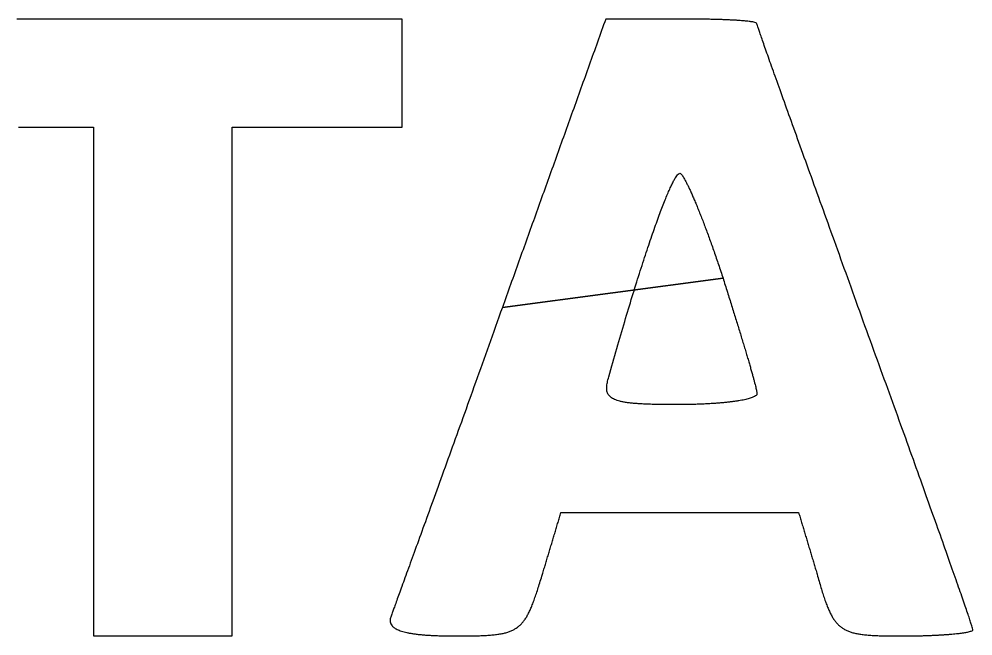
# Model space of a CAD drawing. Header units: metres. Extents: x 1755 to 5239, y 1150 to 5829.
# Drawn here: x 3352 to 3970, y 1510 to 1910 of the extents above; entities that cross this region are included whole.
import ezdxf

# ---------------------------------------------------------------- set-up
doc = ezdxf.new("R2010")
doc.units = ezdxf.units.M

msp = doc.modelspace()

# ---------------------------------------------------------------- linework, layer by layer
msp.add_lwpolyline([(3351.4, 1840), (3352, 1840), (3352.6, 1840), (3353.2, 1840), (3353.8, 1840), (3354.4, 1840), (3355, 1840), (3355.6, 1840), (3356.2, 1840), (3356.8, 1840), (3357.4, 1840), (3358, 1840), (3358.6, 1840), (3359.2, 1840), (3359.8, 1840), (3360.4, 1840), (3361, 1840), (3361.6, 1840), (3362.2, 1840), (3362.8, 1840), (3363.4, 1840), (3364, 1840), (3364.6, 1840), (3365.2, 1840), (3365.8, 1840), (3366.4, 1840), (3367, 1840), (3367.6, 1840), (3368.2, 1840), (3368.8, 1840), (3369.4, 1840), (3370, 1840), (3370.6, 1840), (3371.2, 1840), (3371.8, 1840), (3372.4, 1840), (3373, 1840), (3373.6, 1840), (3374.2, 1840), (3374.8, 1840), (3375.4, 1840), (3376, 1840), (3376.6, 1840), (3377.2, 1840), (3377.8, 1840), (3378.4, 1840), (3379, 1840), (3379.6, 1840), (3380.2, 1840), (3380.8, 1840), (3381.4, 1840), (3382, 1840), (3382.6, 1840), (3383.2, 1840), (3383.8, 1840), (3384.4, 1840), (3385, 1840), (3385.6, 1840), (3386.2, 1840), (3386.8, 1840), (3387.4, 1840), (3388, 1840), (3388.6, 1840), (3389.2, 1840), (3389.8, 1840), (3390.4, 1840), (3391, 1840), (3391.6, 1840), (3392.2, 1840), (3392.8, 1840), (3393.4, 1840), (3394, 1840), (3394.6, 1840), (3395.2, 1840), (3395.8, 1840), (3396.4, 1840), (3397, 1840), (3397.6, 1840), (3398.2, 1840), (3398.8, 1840), (3399.4, 1840), (3400, 1840), (3400, 1838.35), (3400, 1836.7), (3400, 1835.05), (3400, 1833.4), (3400, 1831.75), (3400, 1830.1), (3400, 1828.45), (3400, 1826.8), (3400, 1825.15), (3400, 1823.5), (3400, 1821.85), (3400, 1820.2), (3400, 1818.55), (3400, 1816.9), (3400, 1815.25), (3400, 1813.6), (3400, 1811.95), (3400, 1810.3), (3400, 1808.65), (3400, 1807), (3400, 1805.35), (3400, 1803.7), (3400, 1802.05), (3400, 1800.4), (3400, 1798.75), (3400, 1797.1), (3400, 1795.45), (3400, 1793.8), (3400, 1792.15), (3400, 1790.5), (3400, 1788.85), (3400, 1787.2), (3400, 1785.55), (3400, 1783.9), (3400, 1782.25), (3400, 1780.6), (3400, 1778.95), (3400, 1777.3), (3400, 1775.65), (3400, 1774), (3400, 1772.35), (3400, 1770.7), (3400, 1769.05), (3400, 1767.4), (3400, 1765.75), (3400, 1764.1), (3400, 1762.45), (3400, 1760.8), (3400, 1759.15), (3400, 1757.5), (3400, 1755.85), (3400, 1754.2), (3400, 1752.55), (3400, 1750.9), (3400, 1749.25), (3400, 1747.6), (3400, 1745.95), (3400, 1744.3), (3400, 1742.65), (3400, 1741), (3400, 1739.35), (3400, 1737.7), (3400, 1736.05), (3400, 1734.4), (3400, 1732.75), (3400, 1731.1), (3400, 1729.45), (3400, 1727.8), (3400, 1726.15), (3400, 1724.5), (3400, 1722.85), (3400, 1721.2), (3400, 1719.55), (3400, 1717.9), (3400, 1716.25), (3400, 1714.6), (3400, 1712.95), (3400, 1711.3), (3400, 1709.65), (3400, 1708), (3400, 1706.35), (3400, 1704.7), (3400, 1703.05), (3400, 1701.4), (3400, 1699.75), (3400, 1698.1), (3400, 1696.45), (3400, 1694.8), (3400, 1693.15), (3400, 1691.5), (3400, 1689.85), (3400, 1688.2), (3400, 1686.55), (3400, 1684.9), (3400, 1683.25), (3400, 1681.6), (3400, 1679.95), (3400, 1678.3), (3400, 1676.65), (3400, 1675), (3400, 1673.35), (3400, 1671.7), (3400, 1670.05), (3400, 1668.4), (3400, 1666.75), (3400, 1665.1), (3400, 1663.45), (3400, 1661.8), (3400, 1660.15), (3400, 1658.5), (3400, 1656.85), (3400, 1655.2), (3400, 1653.55), (3400, 1651.9), (3400, 1650.25), (3400, 1648.6), (3400, 1646.95), (3400, 1645.3), (3400, 1643.65), (3400, 1642), (3400, 1640.35), (3400, 1638.7), (3400, 1637.05), (3400, 1635.4), (3400, 1633.75), (3400, 1632.1), (3400, 1630.45), (3400, 1628.8), (3400, 1627.15), (3400, 1625.5), (3400, 1623.85), (3400, 1622.2), (3400, 1620.55), (3400, 1618.9), (3400, 1617.25), (3400, 1615.6), (3400, 1613.95), (3400, 1612.3), (3400, 1610.65), (3400, 1609), (3400, 1607.35), (3400, 1605.7), (3400, 1604.05), (3400, 1602.4), (3400, 1600.75), (3400, 1599.1), (3400, 1597.45), (3400, 1595.8), (3400, 1594.15), (3400, 1592.5), (3400, 1590.85), (3400, 1589.2), (3400, 1587.55), (3400, 1585.9), (3400, 1584.25), (3400, 1582.6), (3400, 1580.95), (3400, 1579.3), (3400, 1577.65), (3400, 1576), (3400, 1574.35), (3400, 1572.7), (3400, 1571.05), (3400, 1569.4), (3400, 1567.75), (3400, 1566.1), (3400, 1564.45), (3400, 1562.8), (3400, 1561.15), (3400, 1559.5), (3400, 1557.85), (3400, 1556.2), (3400, 1554.55), (3400, 1552.9), (3400, 1551.25), (3400, 1549.6), (3400, 1547.95), (3400, 1546.3), (3400, 1544.65), (3400, 1543), (3400, 1541.35), (3400, 1539.7), (3400, 1538.05), (3400, 1536.4), (3400, 1534.75), (3400, 1533.1), (3400, 1531.45), (3400, 1529.8), (3400, 1528.15), (3400, 1526.5), (3400, 1524.85), (3400, 1523.2), (3400, 1521.55), (3400, 1519.9), (3400, 1518.25), (3400, 1516.6), (3400, 1514.95), (3400, 1513.3), (3400, 1511.65), (3400, 1510), (3400.9, 1510), (3401.8, 1510), (3402.7, 1510), (3403.6, 1510), (3404.5, 1510), (3405.4, 1510), (3406.3, 1510), (3407.2, 1510), (3408.1, 1510), (3409, 1510), (3409.9, 1510), (3410.8, 1510), (3411.7, 1510), (3412.6, 1510), (3413.5, 1510), (3414.4, 1510), (3415.3, 1510), (3416.2, 1510), (3417.1, 1510), (3418, 1510), (3418.9, 1510), (3419.8, 1510), (3420.7, 1510), (3421.6, 1510), (3422.5, 1510), (3423.4, 1510), (3424.3, 1510), (3425.2, 1510), (3426.1, 1510), (3427, 1510), (3427.9, 1510), (3428.8, 1510), (3429.7, 1510), (3430.6, 1510), (3431.5, 1510), (3432.4, 1510), (3433.3, 1510), (3434.2, 1510), (3435.1, 1510), (3436, 1510), (3436.9, 1510), (3437.8, 1510), (3438.7, 1510), (3439.6, 1510), (3440.5, 1510), (3441.4, 1510), (3442.3, 1510), (3443.2, 1510), (3444.1, 1510), (3445, 1510), (3445.9, 1510), (3446.8, 1510), (3447.7, 1510), (3448.6, 1510), (3449.5, 1510), (3450.4, 1510), (3451.3, 1510), (3452.2, 1510), (3453.1, 1510), (3454, 1510), (3454.9, 1510), (3455.8, 1510), (3456.7, 1510), (3457.6, 1510), (3458.5, 1510), (3459.4, 1510), (3460.3, 1510), (3461.2, 1510), (3462.1, 1510), (3463, 1510), (3463.9, 1510), (3464.8, 1510), (3465.7, 1510), (3466.6, 1510), (3467.5, 1510), (3468.4, 1510), (3469.3, 1510), (3470.2, 1510), (3471.1, 1510), (3472, 1510), (3472.9, 1510), (3473.8, 1510), (3474.7, 1510), (3475.6, 1510), (3476.5, 1510), (3477.4, 1510), (3478.3, 1510), (3479.2, 1510), (3480.1, 1510), (3481, 1510), (3481.9, 1510), (3482.8, 1510), (3483.7, 1510), (3484.6, 1510), (3485.5, 1510), (3486.4, 1510), (3487.3, 1510), (3488.2, 1510), (3489.1, 1510), (3490, 1510), (3490, 1511.65), (3490, 1513.3), (3490, 1514.95), (3490, 1516.6), (3490, 1518.25), (3490, 1519.9), (3490, 1521.55), (3490, 1523.2), (3490, 1524.85), (3490, 1526.5), (3490, 1528.15), (3490, 1529.8), (3490, 1531.45), (3490, 1533.1), (3490, 1534.75), (3490, 1536.4), (3490, 1538.05), (3490, 1539.7), (3490, 1541.35), (3490, 1543), (3490, 1544.65), (3490, 1546.3), (3490, 1547.95), (3490, 1549.6), (3490, 1551.25), (3490, 1552.9), (3490, 1554.55), (3490, 1556.2), (3490, 1557.85), (3490, 1559.5), (3490, 1561.15), (3490, 1562.8), (3490, 1564.45), (3490, 1566.1), (3490, 1567.75), (3490, 1569.4), (3490, 1571.05), (3490, 1572.7), (3490, 1574.35), (3490, 1576), (3490, 1577.65), (3490, 1579.3), (3490, 1580.95), (3490, 1582.6), (3490, 1584.25), (3490, 1585.9), (3490, 1587.55), (3490, 1589.2), (3490, 1590.85), (3490, 1592.5), (3490, 1594.15), (3490, 1595.8), (3490, 1597.45), (3490, 1599.1), (3490, 1600.75), (3490, 1602.4), (3490, 1604.05), (3490, 1605.7), (3490, 1607.35), (3490, 1609), (3490, 1610.65), (3490, 1612.3), (3490, 1613.95), (3490, 1615.6), (3490, 1617.25), (3490, 1618.9), (3490, 1620.55), (3490, 1622.2), (3490, 1623.85), (3490, 1625.5), (3490, 1627.15), (3490, 1628.8), (3490, 1630.45), (3490, 1632.1), (3490, 1633.75), (3490, 1635.4), (3490, 1637.05), (3490, 1638.7), (3490, 1640.35), (3490, 1642), (3490, 1643.65), (3490, 1645.3), (3490, 1646.95), (3490, 1648.6), (3490, 1650.25), (3490, 1651.9), (3490, 1653.55), (3490, 1655.2), (3490, 1656.85), (3490, 1658.5), (3490, 1660.15), (3490, 1661.8), (3490, 1663.45), (3490, 1665.1), (3490, 1666.75), (3490, 1668.4), (3490, 1670.05), (3490, 1671.7), (3490, 1673.35), (3490, 1675), (3490, 1676.65), (3490, 1678.3), (3490, 1679.95), (3490, 1681.6), (3490, 1683.25), (3490, 1684.9), (3490, 1686.55), (3490, 1688.2), (3490, 1689.85), (3490, 1691.5), (3490, 1693.15), (3490, 1694.8), (3490, 1696.45), (3490, 1698.1), (3490, 1699.75), (3490, 1701.4), (3490, 1703.05), (3490, 1704.7), (3490, 1706.35), (3490, 1708), (3490, 1709.65), (3490, 1711.3), (3490, 1712.95), (3490, 1714.6), (3490, 1716.25), (3490, 1717.9), (3490, 1719.55), (3490, 1721.2), (3490, 1722.85), (3490, 1724.5), (3490, 1726.15), (3490, 1727.8), (3490, 1729.45), (3490, 1731.1), (3490, 1732.75), (3490, 1734.4), (3490, 1736.05), (3490, 1737.7), (3490, 1739.35), (3490, 1741), (3490, 1742.65), (3490, 1744.3), (3490, 1745.95), (3490, 1747.6), (3490, 1749.25), (3490, 1750.9), (3490, 1752.55), (3490, 1754.2), (3490, 1755.85), (3490, 1757.5), (3490, 1759.15), (3490, 1760.8), (3490, 1762.45), (3490, 1764.1), (3490, 1765.75), (3490, 1767.4), (3490, 1769.05), (3490, 1770.7), (3490, 1772.35), (3490, 1774), (3490, 1775.65), (3490, 1777.3), (3490, 1778.95), (3490, 1780.6), (3490, 1782.25), (3490, 1783.9), (3490, 1785.55), (3490, 1787.2), (3490, 1788.85), (3490, 1790.5), (3490, 1792.15), (3490, 1793.8), (3490, 1795.45), (3490, 1797.1), (3490, 1798.75), (3490, 1800.4), (3490, 1802.05), (3490, 1803.7), (3490, 1805.35), (3490, 1807), (3490, 1808.65), (3490, 1810.3), (3490, 1811.95), (3490, 1813.6), (3490, 1815.25), (3490, 1816.9), (3490, 1818.55), (3490, 1820.2), (3490, 1821.85), (3490, 1823.5), (3490, 1825.15), (3490, 1826.8), (3490, 1828.45), (3490, 1830.1), (3490, 1831.75), (3490, 1833.4), (3490, 1835.05), (3490, 1836.7), (3490, 1838.35), (3490, 1840), (3490.55, 1840), (3491.1, 1840), (3491.65, 1840), (3492.2, 1840), (3492.75, 1840), (3493.3, 1840), (3493.85, 1840), (3494.4, 1840), (3494.95, 1840), (3495.5, 1840), (3496.05, 1840), (3496.6, 1840), (3497.15, 1840), (3497.7, 1840), (3498.25, 1840), (3498.8, 1840), (3499.35, 1840), (3499.9, 1840), (3500.45, 1840), (3501, 1840), (3501.55, 1840), (3502.1, 1840), (3502.65, 1840), (3503.2, 1840), (3503.75, 1840), (3504.3, 1840), (3504.85, 1840), (3505.4, 1840), (3505.95, 1840), (3506.5, 1840), (3507.05, 1840), (3507.6, 1840), (3508.15, 1840), (3508.7, 1840), (3509.25, 1840), (3509.8, 1840), (3510.35, 1840), (3510.9, 1840), (3511.45, 1840), (3512, 1840), (3512.55, 1840), (3513.1, 1840), (3513.65, 1840), (3514.2, 1840), (3514.75, 1840), (3515.3, 1840), (3515.85, 1840), (3516.4, 1840), (3516.95, 1840), (3517.5, 1840), (3518.05, 1840), (3518.6, 1840), (3519.15, 1840), (3519.7, 1840), (3520.25, 1840), (3520.8, 1840), (3521.35, 1840), (3521.9, 1840), (3522.45, 1840), (3523, 1840), (3523.55, 1840), (3524.1, 1840), (3524.65, 1840), (3525.2, 1840), (3525.75, 1840), (3526.3, 1840), (3526.85, 1840), (3527.4, 1840), (3527.95, 1840), (3528.5, 1840), (3529.05, 1840), (3529.6, 1840), (3530.15, 1840), (3530.7, 1840), (3531.25, 1840), (3531.8, 1840), (3532.35, 1840), (3532.9, 1840), (3533.45, 1840), (3534, 1840), (3534.55, 1840), (3535.1, 1840), (3535.65, 1840), (3536.2, 1840), (3536.75, 1840), (3537.3, 1840), (3537.85, 1840), (3538.4, 1840), (3538.95, 1840), (3539.5, 1840), (3540.05, 1840), (3540.6, 1840), (3541.15, 1840), (3541.7, 1840), (3542.25, 1840), (3542.8, 1840), (3543.35, 1840), (3543.9, 1840), (3544.45, 1840), (3545, 1840), (3545.55, 1840), (3546.1, 1840), (3546.65, 1840), (3547.2, 1840), (3547.75, 1840), (3548.3, 1840), (3548.85, 1840), (3549.4, 1840), (3549.95, 1840), (3550.5, 1840), (3551.05, 1840), (3551.6, 1840), (3552.15, 1840), (3552.7, 1840), (3553.25, 1840), (3553.8, 1840), (3554.35, 1840), (3554.9, 1840), (3555.45, 1840), (3556, 1840), (3556.55, 1840), (3557.1, 1840), (3557.65, 1840), (3558.2, 1840), (3558.75, 1840), (3559.3, 1840), (3559.85, 1840), (3560.4, 1840), (3560.95, 1840), (3561.5, 1840), (3562.05, 1840), (3562.6, 1840), (3563.15, 1840), (3563.7, 1840), (3564.25, 1840), (3564.8, 1840), (3565.35, 1840), (3565.9, 1840), (3566.45, 1840), (3567, 1840), (3567.55, 1840), (3568.1, 1840), (3568.65, 1840), (3569.2, 1840), (3569.75, 1840), (3570.3, 1840), (3570.85, 1840), (3571.4, 1840), (3571.95, 1840), (3572.5, 1840), (3573.05, 1840), (3573.6, 1840), (3574.15, 1840), (3574.7, 1840), (3575.25, 1840), (3575.8, 1840), (3576.35, 1840), (3576.9, 1840), (3577.45, 1840), (3578, 1840), (3578.55, 1840), (3579.1, 1840), (3579.65, 1840), (3580.2, 1840), (3580.75, 1840), (3581.3, 1840), (3581.85, 1840), (3582.4, 1840), (3582.95, 1840), (3583.5, 1840), (3584.05, 1840), (3584.6, 1840), (3585.15, 1840), (3585.7, 1840), (3586.25, 1840), (3586.8, 1840), (3587.35, 1840), (3587.9, 1840), (3588.45, 1840), (3589, 1840), (3589.55, 1840), (3590.1, 1840), (3590.65, 1840), (3591.2, 1840), (3591.75, 1840), (3592.3, 1840), (3592.85, 1840), (3593.4, 1840), (3593.95, 1840), (3594.5, 1840), (3595.05, 1840), (3595.6, 1840), (3596.15, 1840), (3596.7, 1840), (3597.25, 1840), (3597.8, 1840), (3598.35, 1840), (3598.9, 1840), (3599.45, 1840), (3600, 1840), (3600, 1840.7), (3600, 1841.4), (3600, 1842.1), (3600, 1842.8), (3600, 1843.5), (3600, 1844.2), (3600, 1844.9), (3600, 1845.6), (3600, 1846.3), (3600, 1847), (3600, 1847.7), (3600, 1848.4), (3600, 1849.1), (3600, 1849.8), (3600, 1850.5), (3600, 1851.2), (3600, 1851.9), (3600, 1852.6), (3600, 1853.3), (3600, 1854), (3600, 1854.7), (3600, 1855.4), (3600, 1856.1), (3600, 1856.8), (3600, 1857.5), (3600, 1858.2), (3600, 1858.9), (3600, 1859.6), (3600, 1860.3), (3600, 1861), (3600, 1861.7), (3600, 1862.4), (3600, 1863.1), (3600, 1863.8), (3600, 1864.5), (3600, 1865.2), (3600, 1865.9), (3600, 1866.6), (3600, 1867.3), (3600, 1868), (3600, 1868.7), (3600, 1869.4), (3600, 1870.1), (3600, 1870.8), (3600, 1871.5), (3600, 1872.2), (3600, 1872.9), (3600, 1873.6), (3600, 1874.3), (3600, 1875), (3600, 1875.7), (3600, 1876.4), (3600, 1877.1), (3600, 1877.8), (3600, 1878.5), (3600, 1879.2), (3600, 1879.9), (3600, 1880.6), (3600, 1881.3), (3600, 1882), (3600, 1882.7), (3600, 1883.4), (3600, 1884.1), (3600, 1884.8), (3600, 1885.5), (3600, 1886.2), (3600, 1886.9), (3600, 1887.6), (3600, 1888.3), (3600, 1889), (3600, 1889.7), (3600, 1890.4), (3600, 1891.1), (3600, 1891.8), (3600, 1892.5), (3600, 1893.2), (3600, 1893.9), (3600, 1894.6), (3600, 1895.3), (3600, 1896), (3600, 1896.7), (3600, 1897.4), (3600, 1898.1), (3600, 1898.8), (3600, 1899.5), (3600, 1900.2), (3600, 1900.9), (3600, 1901.6), (3600, 1902.3), (3600, 1903), (3600, 1903.7), (3600, 1904.4), (3600, 1905.1), (3600, 1905.8), (3600, 1906.5), (3600, 1907.2), (3600, 1907.9), (3600, 1908.6), (3600, 1909.3), (3600, 1910), (3598.4, 1910), (3596.8, 1910), (3595.2, 1910), (3593.6, 1910), (3592, 1910), (3590.4, 1910), (3588.8, 1910), (3587.2, 1910), (3585.6, 1910), (3584, 1910), (3582.4, 1910), (3580.8, 1910), (3579.2, 1910), (3577.6, 1910), (3576, 1910), (3574.4, 1910), (3572.8, 1910), (3571.2, 1910), (3569.6, 1910), (3568, 1910), (3566.4, 1910), (3564.8, 1910), (3563.2, 1910), (3561.6, 1910), (3560, 1910), (3558.4, 1910), (3556.8, 1910), (3555.2, 1910), (3553.6, 1910), (3552, 1910), (3550.4, 1910), (3548.8, 1910), (3547.2, 1910), (3545.6, 1910), (3544, 1910), (3542.4, 1910), (3540.8, 1910), (3539.2, 1910), (3537.6, 1910), (3536, 1910), (3534.4, 1910), (3532.8, 1910), (3531.2, 1910), (3529.6, 1910), (3528, 1910), (3526.4, 1910), (3524.8, 1910), (3523.2, 1910), (3521.6, 1910), (3520, 1910), (3518.4, 1910), (3516.8, 1910), (3515.2, 1910), (3513.6, 1910), (3512, 1910), (3510.4, 1910), (3508.8, 1910), (3507.2, 1910), (3505.6, 1910), (3504, 1910), (3502.4, 1910), (3500.8, 1910), (3499.2, 1910), (3497.6, 1910), (3496, 1910), (3494.4, 1910), (3492.8, 1910), (3491.2, 1910), (3489.6, 1910), (3488, 1910), (3486.4, 1910), (3484.8, 1910), (3483.2, 1910), (3481.6, 1910), (3480, 1910), (3478.4, 1910), (3476.8, 1910), (3475.2, 1910), (3473.6, 1910), (3472, 1910), (3470.4, 1910), (3468.8, 1910), (3467.2, 1910), (3465.6, 1910), (3464, 1910), (3462.4, 1910), (3460.8, 1910), (3459.2, 1910), (3457.6, 1910), (3456, 1910), (3454.4, 1910), (3452.8, 1910), (3451.2, 1910), (3449.6, 1910), (3448, 1910), (3446.4, 1910), (3444.8, 1910), (3443.2, 1910), (3441.6, 1910), (3440, 1910), (3438.4, 1910), (3436.8, 1910), (3435.2, 1910), (3433.6, 1910), (3432, 1910), (3430.4, 1910), (3428.8, 1910), (3427.2, 1910), (3425.6, 1910), (3424, 1910), (3422.4, 1910), (3420.8, 1910), (3419.2, 1910), (3417.6, 1910), (3416, 1910), (3414.4, 1910), (3412.8, 1910), (3411.2, 1910), (3409.6, 1910), (3408, 1910), (3406.4, 1910), (3404.8, 1910), (3403.2, 1910), (3401.6, 1910), (3400, 1910), (3398.4, 1910), (3396.8, 1910), (3395.2, 1910), (3393.6, 1910), (3392, 1910), (3390.4, 1910), (3388.8, 1910), (3387.2, 1910), (3385.6, 1910), (3384, 1910), (3382.4, 1910), (3380.8, 1910), (3379.2, 1910), (3377.6, 1910), (3376, 1910), (3374.4, 1910), (3372.8, 1910), (3371.2, 1910), (3369.6, 1910), (3368, 1910), (3366.4, 1910), (3364.8, 1910), (3363.2, 1910), (3361.6, 1910), (3360, 1910), (3358.4, 1910), (3356.8, 1910), (3355.2, 1910), (3353.6, 1910), (3352, 1910), (3350.4, 1910)])
msp.add_lwpolyline([(3665, 1723), (3663.891227, 1719.88427), (3662.785016, 1716.77736), (3661.681529, 1713.67969), (3660.580928, 1710.59168), (3659.483375, 1707.51375), (3658.389032, 1704.44632), (3657.298061, 1701.38981), (3656.210624, 1698.34464), (3655.126883, 1695.31123), (3654.047, 1692.29), (3652.971137, 1689.28137), (3651.899456, 1686.28576), (3650.832119, 1683.30359), (3649.769288, 1680.33528), (3648.711125, 1677.38125), (3647.657792, 1674.44192), (3646.609451, 1671.51771), (3645.566264, 1668.60904), (3644.528393, 1665.71633), (3643.496, 1662.84), (3642.469247, 1659.98047), (3641.448296, 1657.13816), (3640.433309, 1654.31349), (3639.424448, 1651.50688), (3638.421875, 1648.71875), (3637.425752, 1645.94952), (3636.436241, 1643.19961), (3635.453504, 1640.46944), (3634.477703, 1637.75943), (3633.509, 1635.07), (3632.547557, 1632.40157), (3631.593536, 1629.75456), (3630.647099, 1627.12939), (3629.708408, 1624.52648), (3628.777625, 1621.94625), (3627.854912, 1619.38912), (3626.940431, 1616.85551), (3626.034344, 1614.34584), (3625.136813, 1611.86053), (3624.248, 1609.4), (3623.368067, 1606.96467), (3622.497176, 1604.55496), (3621.635489, 1602.17129), (3620.783168, 1599.81408), (3619.940375, 1597.48375), (3619.107272, 1595.18072), (3618.284021, 1592.90541), (3617.470784, 1590.65824), (3616.667723, 1588.43963), (3615.875, 1586.25), (3615.092777, 1584.08977), (3614.321216, 1581.95936), (3613.560479, 1579.85919), (3612.810728, 1577.78968), (3612.072125, 1575.75125), (3611.344832, 1573.74432), (3610.629011, 1571.76931), (3609.924824, 1569.82664), (3609.232433, 1567.91673), (3608.552, 1566.04), (3607.883687, 1564.19687), (3607.227656, 1562.38776), (3606.584069, 1560.61309), (3605.953088, 1558.87328), (3605.334875, 1557.16875), (3604.729592, 1555.49992), (3604.137401, 1553.86721), (3603.558464, 1552.27104), (3602.992943, 1550.71183), (3602.441, 1549.19), (3601.902797, 1547.70597), (3601.378496, 1546.26016), (3600.868259, 1544.85299), (3600.372248, 1543.48488), (3599.890625, 1542.15625), (3599.423552, 1540.86752), (3598.971191, 1539.61911), (3598.533704, 1538.41144), (3598.111253, 1537.24493), (3597.704, 1536.12), (3597.312107, 1535.03707), (3596.935736, 1533.99656), (3596.575049, 1532.99889), (3596.230208, 1532.04448), (3595.901375, 1531.13375), (3595.588712, 1530.26712), (3595.292381, 1529.44501), (3595.012544, 1528.66784), (3594.749363, 1527.93603), (3594.503, 1527.25), (3594.273617, 1526.61017), (3594.061376, 1526.01696), (3593.866439, 1525.47079), (3593.688968, 1524.97208), (3593.387072, 1524.11872), (3593.156984, 1523.46024), (3592.884805, 1522.731499), (3592.683335, 1522.203473), (3592.520625, 1521.687375), (3592.396915, 1521.183157), (3592.285, 1520.449), (3592.262185, 1519.741303), (3592.32928, 1519.059904), (3592.487095, 1518.404641), (3592.73644, 1517.775352), (3593.078125, 1517.171875), (3593.51296, 1516.594048), (3593.855, 1516.223), (3594.23904, 1515.863232), (3594.66532, 1515.514696), (3595.13408, 1515.177344), (3595.64556, 1514.851128), (3596.2, 1514.536), (3596.79764, 1514.231912), (3597.43872, 1513.938816), (3598.12348, 1513.656664), (3598.85216, 1513.385408), (3599.625, 1513.125), (3600.44224, 1512.875392), (3601.30412, 1512.636536), (3602.21088, 1512.408384), (3603.16276, 1512.190888), (3603.655695, 1512.086121), (3604.16, 1511.984), (3604.675705, 1511.884519), (3605.20284, 1511.787672), (3605.741435, 1511.693453), (3606.29152, 1511.601856), (3606.853125, 1511.512875), (3607.42628, 1511.426504), (3608.011015, 1511.342737), (3608.60736, 1511.261568), (3609.215345, 1511.182991), (3609.835, 1511.107), (3610.466355, 1511.033589), (3611.10944, 1510.962752), (3611.764285, 1510.894483), (3612.43092, 1510.828776), (3613.109375, 1510.765625), (3613.79968, 1510.705024), (3614.501865, 1510.646967), (3615.21596, 1510.591448), (3615.941995, 1510.538461), (3616.68, 1510.488), (3617.430005, 1510.440059), (3618.19204, 1510.394632), (3618.966135, 1510.351713), (3619.75232, 1510.311296), (3620.550625, 1510.273375), (3621.36108, 1510.237944), (3622.183715, 1510.204997), (3623.01856, 1510.174528), (3623.865645, 1510.146531), (3624.725, 1510.121), (3625.596655, 1510.097929), (3626.48064, 1510.077312), (3627.376985, 1510.059143), (3628.28572, 1510.043416), (3629.206875, 1510.030125), (3630.14048, 1510.019264), (3631.086565, 1510.010827), (3632.04516, 1510.004808), (3633.016295, 1510.001201), (3634, 1510), (3635.307154, 1510.000337), (3636.588832, 1510.001496), (3637.845358, 1510.003699), (3639.077056, 1510.007168), (3640.28425, 1510.012125), (3641.467264, 1510.018792), (3642.626422, 1510.027391), (3643.762048, 1510.038144), (3644.874466, 1510.051273), (3645.964, 1510.067), (3647.030974, 1510.085547), (3648.075712, 1510.107136), (3649.098538, 1510.131989), (3650.099776, 1510.160328), (3651.07975, 1510.192375), (3652.038784, 1510.228352), (3652.977202, 1510.268481), (3653.895328, 1510.312984), (3654.793486, 1510.362083), (3655.672, 1510.416), (3656.531194, 1510.474957), (3657.371392, 1510.539176), (3658.192918, 1510.608879), (3658.996096, 1510.684288), (3659.78125, 1510.765625), (3660.548704, 1510.853112), (3661.298782, 1510.946971), (3662.031808, 1511.047424), (3662.748106, 1511.154693), (3663.448, 1511.269), (3664.131814, 1511.390567), (3664.799872, 1511.519616), (3665.452498, 1511.656369), (3666.090016, 1511.801048), (3666.71275, 1511.953875), (3667.321024, 1512.115072), (3667.915162, 1512.284861), (3668.495488, 1512.463464), (3669.062326, 1512.651103), (3669.616, 1512.848), (3670.156834, 1513.054377), (3670.685152, 1513.270456), (3671.201278, 1513.496459), (3671.705536, 1513.732608), (3672.19825, 1513.979125), (3672.679744, 1514.236232), (3673.150342, 1514.504151), (3673.610368, 1514.783104), (3674.060146, 1515.073313), (3674.5, 1515.375), (3674.930254, 1515.688387), (3675.351232, 1516.013696), (3675.763258, 1516.351149), (3676.166656, 1516.700968), (3676.56175, 1517.063375), (3676.948864, 1517.438592), (3677.328322, 1517.826841), (3677.700448, 1518.228344), (3678.065566, 1518.643323), (3678.424, 1519.072), (3678.776074, 1519.514597), (3679.122112, 1519.971336), (3679.462438, 1520.442439), (3679.797376, 1520.928128), (3680.12725, 1521.428625), (3680.452384, 1521.944152), (3680.773102, 1522.474931), (3681.089728, 1523.021184), (3681.402586, 1523.583133), (3681.712, 1524.161), (3682.018294, 1524.755007), (3682.321792, 1525.365376), (3682.622818, 1525.992329), (3682.921696, 1526.636088), (3683.21875, 1527.296875), (3683.514304, 1527.974912), (3683.808682, 1528.670421), (3684.102208, 1529.383624), (3684.395206, 1530.114743), (3684.688, 1530.864), (3684.980914, 1531.631617), (3685.274272, 1532.417816), (3685.568398, 1533.222819), (3685.863616, 1534.046848), (3686.16025, 1534.890125), (3686.458624, 1535.752872), (3686.759062, 1536.635311), (3687.061888, 1537.537664), (3687.367426, 1538.460153), (3687.676, 1539.403), (3687.987934, 1540.366427), (3688.303552, 1541.350656), (3688.623178, 1542.355909), (3688.947136, 1543.382408), (3689.27575, 1544.430375), (3689.609344, 1545.500032), (3689.948242, 1546.591601), (3690.292768, 1547.705304), (3690.643246, 1548.841363), (3691, 1550), (3691.24, 1550.8), (3691.48, 1551.6), (3691.72, 1552.4), (3691.96, 1553.2), (3692.2, 1554), (3692.44, 1554.8), (3692.68, 1555.6), (3692.92, 1556.4), (3693.16, 1557.2), (3693.4, 1558), (3693.64, 1558.8), (3693.88, 1559.6), (3694.12, 1560.4), (3694.36, 1561.2), (3694.6, 1562), (3694.84, 1562.8), (3695.08, 1563.6), (3695.32, 1564.4), (3695.56, 1565.2), (3695.8, 1566), (3696.04, 1566.8), (3696.28, 1567.6), (3696.52, 1568.4), (3696.76, 1569.2), (3697, 1570), (3697.24, 1570.8), (3697.48, 1571.6), (3697.72, 1572.4), (3697.96, 1573.2), (3698.2, 1574), (3698.44, 1574.8), (3698.68, 1575.6), (3698.92, 1576.4), (3699.16, 1577.2), (3699.4, 1578), (3699.64, 1578.8), (3699.88, 1579.6), (3700.12, 1580.4), (3700.36, 1581.2), (3700.6, 1582), (3700.84, 1582.8), (3701.08, 1583.6), (3701.32, 1584.4), (3701.56, 1585.2), (3701.8, 1586), (3702.04, 1586.8), (3702.28, 1587.6), (3702.52, 1588.4), (3702.76, 1589.2), (3703, 1590), (3703.77, 1590), (3704.54, 1590), (3705.31, 1590), (3706.08, 1590), (3706.85, 1590), (3707.62, 1590), (3708.39, 1590), (3709.16, 1590), (3709.93, 1590), (3710.7, 1590), (3711.47, 1590), (3712.24, 1590), (3713.01, 1590), (3713.78, 1590), (3714.55, 1590), (3715.32, 1590), (3716.09, 1590), (3716.86, 1590), (3717.63, 1590), (3718.4, 1590), (3719.17, 1590), (3719.94, 1590), (3720.71, 1590), (3721.48, 1590), (3722.25, 1590), (3723.02, 1590), (3723.79, 1590), (3724.56, 1590), (3725.33, 1590), (3726.1, 1590), (3726.87, 1590), (3727.64, 1590), (3728.41, 1590), (3729.18, 1590), (3729.95, 1590), (3730.72, 1590), (3731.49, 1590), (3732.26, 1590), (3733.03, 1590), (3733.8, 1590), (3734.57, 1590), (3735.34, 1590), (3736.11, 1590), (3736.88, 1590), (3737.65, 1590), (3738.42, 1590), (3739.19, 1590), (3739.96, 1590), (3740.73, 1590), (3741.5, 1590), (3742.27, 1590), (3743.04, 1590), (3743.81, 1590), (3744.58, 1590), (3745.35, 1590), (3746.12, 1590), (3746.89, 1590), (3747.66, 1590), (3748.43, 1590), (3749.2, 1590), (3749.97, 1590), (3750.74, 1590), (3751.51, 1590), (3752.28, 1590), (3753.05, 1590), (3753.82, 1590), (3754.59, 1590), (3755.36, 1590), (3756.13, 1590), (3756.9, 1590), (3757.67, 1590), (3758.44, 1590), (3759.21, 1590), (3759.98, 1590), (3760.75, 1590), (3761.52, 1590), (3762.29, 1590), (3763.06, 1590), (3763.83, 1590), (3764.6, 1590), (3765.37, 1590), (3766.14, 1590), (3766.91, 1590), (3767.68, 1590), (3768.45, 1590), (3769.22, 1590), (3769.99, 1590), (3770.76, 1590), (3771.53, 1590), (3772.3, 1590), (3773.07, 1590), (3773.84, 1590), (3774.61, 1590), (3775.38, 1590), (3776.15, 1590), (3776.92, 1590), (3777.69, 1590), (3778.46, 1590), (3779.23, 1590), (3780, 1590), (3780.77, 1590), (3781.54, 1590), (3782.31, 1590), (3783.08, 1590), (3783.85, 1590), (3784.62, 1590), (3785.39, 1590), (3786.16, 1590), (3786.93, 1590), (3787.7, 1590), (3788.47, 1590), (3789.24, 1590), (3790.01, 1590), (3790.78, 1590), (3791.55, 1590), (3792.32, 1590), (3793.09, 1590), (3793.86, 1590), (3794.63, 1590), (3795.4, 1590), (3796.17, 1590), (3796.94, 1590), (3797.71, 1590), (3798.48, 1590), (3799.25, 1590), (3800.02, 1590), (3800.79, 1590), (3801.56, 1590), (3802.33, 1590), (3803.1, 1590), (3803.87, 1590), (3804.64, 1590), (3805.41, 1590), (3806.18, 1590), (3806.95, 1590), (3807.72, 1590), (3808.49, 1590), (3809.26, 1590), (3810.03, 1590), (3810.8, 1590), (3811.57, 1590), (3812.34, 1590), (3813.11, 1590), (3813.88, 1590), (3814.65, 1590), (3815.42, 1590), (3816.19, 1590), (3816.96, 1590), (3817.73, 1590), (3818.5, 1590), (3819.27, 1590), (3820.04, 1590), (3820.81, 1590), (3821.58, 1590), (3822.35, 1590), (3823.12, 1590), (3823.89, 1590), (3824.66, 1590), (3825.43, 1590), (3826.2, 1590), (3826.97, 1590), (3827.74, 1590), (3828.51, 1590), (3829.28, 1590), (3830.05, 1590), (3830.82, 1590), (3831.59, 1590), (3832.36, 1590), (3833.13, 1590), (3833.9, 1590), (3834.67, 1590), (3835.44, 1590), (3836.21, 1590), (3836.98, 1590), (3837.75, 1590), (3838.52, 1590), (3839.29, 1590), (3840.06, 1590), (3840.83, 1590), (3841.6, 1590), (3842.37, 1590), (3843.14, 1590), (3843.91, 1590), (3844.68, 1590), (3845.45, 1590), (3846.22, 1590), (3846.99, 1590), (3847.76, 1590), (3848.53, 1590), (3849.3, 1590), (3850.07, 1590), (3850.84, 1590), (3851.61, 1590), (3852.38, 1590), (3853.15, 1590), (3853.92, 1590), (3854.69, 1590), (3855.46, 1590), (3856.23, 1590), (3857, 1590), (3857.24, 1589.2), (3857.48, 1588.4), (3857.72, 1587.6), (3857.96, 1586.8), (3858.2, 1586), (3858.44, 1585.2), (3858.68, 1584.4), (3858.92, 1583.6), (3859.16, 1582.8), (3859.4, 1582), (3859.64, 1581.2), (3859.88, 1580.4), (3860.12, 1579.6), (3860.36, 1578.8), (3860.6, 1578), (3860.84, 1577.2), (3861.08, 1576.4), (3861.32, 1575.6), (3861.56, 1574.8), (3861.8, 1574), (3862.04, 1573.2), (3862.28, 1572.4), (3862.52, 1571.6), (3862.76, 1570.8), (3863, 1570), (3863.24, 1569.2), (3863.48, 1568.4), (3863.72, 1567.6), (3863.96, 1566.8), (3864.2, 1566), (3864.44, 1565.2), (3864.68, 1564.4), (3864.92, 1563.6), (3865.16, 1562.8), (3865.4, 1562), (3865.64, 1561.2), (3865.88, 1560.4), (3866.12, 1559.6), (3866.36, 1558.8), (3866.6, 1558), (3866.84, 1557.2), (3867.08, 1556.4), (3867.32, 1555.6), (3867.56, 1554.8), (3867.8, 1554), (3868.04, 1553.2), (3868.28, 1552.4), (3868.52, 1551.6), (3868.76, 1550.8), (3869, 1550), (3869.32735, 1548.841363), (3869.6496, 1547.705304), (3869.96705, 1546.591601), (3870.28, 1545.500032), (3870.58875, 1544.430375), (3870.8936, 1543.382408), (3871.19485, 1542.355909), (3871.4928, 1541.350656), (3871.78775, 1540.366427), (3872.08, 1539.403), (3872.36985, 1538.460153), (3872.6576, 1537.537664), (3872.94355, 1536.635311), (3873.228, 1535.752872), (3873.51125, 1534.890125), (3873.7936, 1534.046848), (3874.07535, 1533.222819), (3874.3568, 1532.417816), (3874.63825, 1531.631617), (3874.92, 1530.864), (3875.20235, 1530.114743), (3875.4856, 1529.383624), (3875.77005, 1528.670421), (3876.056, 1527.974912), (3876.34375, 1527.296875), (3876.6336, 1526.636088), (3876.92585, 1525.992329), (3877.2208, 1525.365376), (3877.51875, 1524.755007), (3877.82, 1524.161), (3878.12485, 1523.583133), (3878.4336, 1523.021184), (3878.74655, 1522.474931), (3879.064, 1521.944152), (3879.38625, 1521.428625), (3879.7136, 1520.928128), (3880.04635, 1520.442439), (3880.3848, 1519.971336), (3880.72925, 1519.514597), (3881.08, 1519.072), (3881.43735, 1518.643323), (3881.8016, 1518.228344), (3882.17305, 1517.826841), (3882.552, 1517.438592), (3882.93875, 1517.063375), (3883.3336, 1516.700968), (3883.73685, 1516.351149), (3884.1488, 1516.013696), (3884.56975, 1515.688387), (3885, 1515.375), (3885.43985, 1515.073313), (3885.8896, 1514.783104), (3886.34955, 1514.504151), (3886.82, 1514.236232), (3887.30125, 1513.979125), (3887.7936, 1513.732608), (3888.29735, 1513.496459), (3888.8128, 1513.270456), (3889.34025, 1513.054377), (3889.88, 1512.848), (3890.43235, 1512.651103), (3890.9976, 1512.463464), (3891.57605, 1512.284861), (3892.168, 1512.115072), (3892.77375, 1511.953875), (3893.3936, 1511.801048), (3894.02785, 1511.656369), (3894.6768, 1511.519616), (3895.34075, 1511.390567), (3896.02, 1511.269), (3896.71485, 1511.154693), (3897.4256, 1511.047424), (3898.15255, 1510.946971), (3898.896, 1510.853112), (3899.65625, 1510.765625), (3900.4336, 1510.684288), (3901.22835, 1510.608879), (3902.0408, 1510.539176), (3902.87125, 1510.474957), (3903.72, 1510.416), (3904.58735, 1510.362083), (3905.4736, 1510.312984), (3906.37905, 1510.268481), (3907.304, 1510.228352), (3908.24875, 1510.192375), (3909.2136, 1510.160328), (3910.19885, 1510.131989), (3911.2048, 1510.107136), (3912.23175, 1510.085547), (3913.28, 1510.067), (3914.34985, 1510.051273), (3915.4416, 1510.038144), (3916.55555, 1510.027391), (3917.692, 1510.018792), (3918.85125, 1510.012125), (3920.0336, 1510.007168), (3921.23935, 1510.003699), (3922.4688, 1510.001496), (3923.72225, 1510.000337), (3925, 1510), (3925.748485, 1510.000598), (3926.49388, 1510.002384), (3927.236095, 1510.005346), (3927.97504, 1510.009472), (3928.710625, 1510.01475), (3929.44276, 1510.021168), (3930.171355, 1510.028714), (3930.89632, 1510.037376), (3931.617565, 1510.047142), (3932.335, 1510.058), (3933.048535, 1510.069938), (3933.75808, 1510.082944), (3934.463545, 1510.097006), (3935.16484, 1510.112112), (3935.861875, 1510.12825), (3936.55456, 1510.145408), (3937.242805, 1510.163574), (3937.92652, 1510.182736), (3938.605615, 1510.202882), (3939.28, 1510.224), (3939.949585, 1510.246078), (3940.61428, 1510.269104), (3941.273995, 1510.293066), (3941.92864, 1510.317952), (3942.578125, 1510.34375), (3943.22236, 1510.370448), (3943.861255, 1510.398034), (3944.49472, 1510.426496), (3945.122665, 1510.455822), (3945.745, 1510.486), (3946.361635, 1510.517018), (3946.97248, 1510.548864), (3947.577445, 1510.581526), (3948.17644, 1510.614992), (3948.769375, 1510.64925), (3949.35616, 1510.684288), (3949.936705, 1510.720094), (3950.51092, 1510.756656), (3951.078715, 1510.793962), (3951.64, 1510.832), (3952.194685, 1510.870758), (3952.74268, 1510.910224), (3953.283895, 1510.950386), (3953.81824, 1510.991232), (3954.345625, 1511.03275), (3954.86596, 1511.074928), (3955.379155, 1511.117754), (3955.88512, 1511.161216), (3956.383765, 1511.205302), (3957.358735, 1511.295298), (3958.303345, 1511.387646), (3959.216875, 1511.48225), (3960.098605, 1511.579014), (3960.947815, 1511.677842), (3961.763785, 1511.778638), (3962.545795, 1511.881306), (3963.293125, 1511.98575), (3964.005055, 1512.091874), (3964.680865, 1512.199582), (3965.319835, 1512.308778), (3965.921245, 1512.419366), (3966.484375, 1512.53125), (3967.008505, 1512.644334), (3967.72, 1512.816), (3968.339695, 1512.989826), (3968.86516, 1513.165488), (3969.415, 1513.402), (3969.851875, 1513.70025), (3969.962984, 1514.222664), (3969.770375, 1514.936625), (3969.552189, 1515.661219), (3969.263467, 1516.580957), (3969.093, 1517.113), (3968.905313, 1517.692623), (3968.700544, 1518.319424), (3968.478831, 1518.993001), (3968.240312, 1519.712952), (3967.985125, 1520.478875), (3967.713408, 1521.290368), (3967.425299, 1522.147029), (3967.120936, 1523.048456), (3966.800457, 1523.994247), (3966.464, 1524.984), (3966.111703, 1526.017313), (3965.743704, 1527.093784), (3965.360141, 1528.213011), (3964.961152, 1529.374592), (3964.546875, 1530.578125), (3964.117448, 1531.823208), (3963.673009, 1533.109439), (3963.213696, 1534.436416), (3962.739647, 1535.803737), (3962.251, 1537.211), (3961.747893, 1538.657803), (3961.230464, 1540.143744), (3960.698851, 1541.668421), (3960.153192, 1543.231432), (3959.593625, 1544.832375), (3959.020288, 1546.470848), (3958.433319, 1548.146449), (3957.832856, 1549.858776), (3957.219037, 1551.607427), (3956.592, 1553.392), (3955.951883, 1555.212093), (3955.298824, 1557.067304), (3954.632961, 1558.957231), (3953.954432, 1560.881472), (3953.263375, 1562.839625), (3952.559928, 1564.831288), (3951.844229, 1566.856059), (3951.116416, 1568.913536), (3950.376627, 1571.003317), (3949.625, 1573.125), (3948.861673, 1575.278183), (3948.086784, 1577.462464), (3947.300471, 1579.677441), (3946.502872, 1581.922712), (3945.694125, 1584.197875), (3944.874368, 1586.502528), (3944.043739, 1588.836269), (3943.202376, 1591.198696), (3942.350417, 1593.589407), (3941.488, 1596.008), (3940.615263, 1598.454073), (3939.732344, 1600.927224), (3938.839381, 1603.427051), (3937.936512, 1605.953152), (3937.023875, 1608.505125), (3936.101608, 1611.082568), (3935.169849, 1613.685079), (3934.228736, 1616.312256), (3933.278407, 1618.963697), (3932.319, 1621.639), (3931.350653, 1624.337763), (3930.373504, 1627.059584), (3929.387691, 1629.804061), (3928.393352, 1632.570792), (3927.390625, 1635.359375), (3926.379648, 1638.169408), (3925.360559, 1641.000489), (3924.333496, 1643.852216), (3923.298597, 1646.724187), (3922.256, 1649.616), (3921.205843, 1652.527253), (3920.148264, 1655.457544), (3919.083401, 1658.406471), (3918.011392, 1661.373632), (3916.932375, 1664.358625), (3915.846488, 1667.361048), (3914.753869, 1670.380499), (3913.654656, 1673.416576), (3912.548987, 1676.468877), (3911.437, 1679.537), (3910.318833, 1682.620543), (3909.194624, 1685.719104), (3908.064511, 1688.832281), (3906.928632, 1691.959672), (3905.787125, 1695.100875), (3904.640128, 1698.255488), (3903.487779, 1701.423109), (3902.330216, 1704.603336), (3901.167577, 1707.795767), (3900, 1711), (3898.861826, 1714.174532), (3897.727408, 1717.337856), (3896.596902, 1720.489564), (3895.470464, 1723.629248), (3894.34825, 1726.7565), (3893.230416, 1729.870912), (3892.117118, 1732.972076), (3891.008512, 1736.059584), (3889.904754, 1739.133028), (3888.806, 1742.192), (3887.712406, 1745.236092), (3886.624128, 1748.264896), (3885.541322, 1751.278004), (3884.464144, 1754.275008), (3883.39275, 1757.2555), (3882.327296, 1760.219072), (3881.267938, 1763.165316), (3880.214832, 1766.093824), (3879.168134, 1769.004188), (3878.128, 1771.896), (3877.094586, 1774.768852), (3876.068048, 1777.622336), (3875.048542, 1780.456044), (3874.036224, 1783.269568), (3873.03125, 1786.0625), (3872.033776, 1788.834432), (3871.043958, 1791.584956), (3870.061952, 1794.313664), (3869.087914, 1797.020148), (3868.122, 1799.704), (3867.164366, 1802.364812), (3866.215168, 1805.002176), (3865.274562, 1807.615684), (3864.342704, 1810.204928), (3863.41975, 1812.7695), (3862.505856, 1815.308992), (3861.601178, 1817.822996), (3860.705872, 1820.311104), (3859.820094, 1822.772908), (3858.944, 1825.208), (3858.077746, 1827.615972), (3857.221488, 1829.996416), (3856.375382, 1832.348924), (3855.539584, 1834.673088), (3854.71425, 1836.9685), (3853.899536, 1839.234752), (3853.095598, 1841.471436), (3852.302592, 1843.678144), (3851.520674, 1845.854468), (3850.75, 1848), (3849.990726, 1850.114332), (3849.243008, 1852.197056), (3848.507002, 1854.247764), (3847.782864, 1856.266048), (3847.07075, 1858.2515), (3846.370816, 1860.203712), (3845.683218, 1862.122276), (3845.008112, 1864.006784), (3844.345654, 1865.856828), (3843.696, 1867.672), (3843.059306, 1869.451892), (3842.435728, 1871.196096), (3841.825422, 1872.904204), (3841.228544, 1874.575808), (3840.64525, 1876.2105), (3840.075696, 1877.807872), (3839.520038, 1879.367516), (3838.978432, 1880.889024), (3838.451034, 1882.371988), (3837.938, 1883.816), (3837.439486, 1885.220652), (3836.955648, 1886.585536), (3836.486642, 1887.910244), (3836.032624, 1889.194368), (3835.59375, 1890.4375), (3835.170176, 1891.639232), (3834.762058, 1892.799156), (3834.369552, 1893.916864), (3833.992814, 1894.991948), (3833.632, 1896.024), (3833.287266, 1897.012612), (3832.958768, 1897.957376), (3832.646662, 1898.857884), (3832.351104, 1899.713728), (3832.07225, 1900.5245), (3831.810256, 1901.289792), (3831.565278, 1902.009196), (3831.337472, 1902.682304), (3831.126994, 1903.308708), (3830.934, 1903.888), (3830.758646, 1904.419772), (3830.601088, 1904.903616), (3830.339984, 1905.725888), (3830.151936, 1906.351552), (3830.009574, 1906.914268), (3829.682431, 1907.4053), (3829.224027, 1907.6237), (3828.572375, 1907.8325), (3827.960744, 1907.9828), (3827.246837, 1908.1277), (3826.715439, 1908.2213), (3826.140625, 1908.3125), (3825.523211, 1908.4013), (3824.864013, 1908.4877), (3824.163847, 1908.5717), (3823.423529, 1908.6533), (3822.643875, 1908.7325), (3821.825701, 1908.8093), (3820.969823, 1908.8837), (3820.077057, 1908.9557), (3819.148219, 1909.0253), (3818.184125, 1909.0925), (3817.185591, 1909.1573), (3816.673664, 1909.1888), (3816.153433, 1909.2197), (3815.625, 1909.25), (3815.088467, 1909.2797), (3814.543936, 1909.3088), (3813.991509, 1909.3373), (3813.431288, 1909.3652), (3812.863375, 1909.3925), (3812.287872, 1909.4192), (3811.704881, 1909.4453), (3811.114504, 1909.4708), (3810.516843, 1909.4957), (3809.912, 1909.52), (3809.300077, 1909.5437), (3808.681176, 1909.5668), (3808.055399, 1909.5893), (3807.422848, 1909.6112), (3806.783625, 1909.6325), (3806.137832, 1909.6532), (3805.485571, 1909.6733), (3804.826944, 1909.6928), (3804.162053, 1909.7117), (3803.491, 1909.73), (3802.813887, 1909.7477), (3802.130816, 1909.7648), (3801.441889, 1909.7813), (3800.747208, 1909.7972), (3800.046875, 1909.8125), (3799.340992, 1909.8272), (3798.629661, 1909.8413), (3797.912984, 1909.8548), (3797.191063, 1909.8677), (3796.464, 1909.88), (3795.731897, 1909.8917), (3794.994856, 1909.9028), (3794.252979, 1909.9133), (3793.506368, 1909.9232), (3792.755125, 1909.9325), (3791.999352, 1909.9412), (3791.239151, 1909.9493), (3790.474624, 1909.9568), (3789.705873, 1909.9637), (3788.933, 1909.97), (3788.156107, 1909.9757), (3787.375296, 1909.9808), (3786.590669, 1909.9853), (3785.802328, 1909.9892), (3785.010375, 1909.9925), (3784.214912, 1909.9952), (3783.416041, 1909.9973), (3782.613864, 1909.9988), (3781.808483, 1909.9997), (3781, 1910), (3780.02, 1910), (3779.04, 1910), (3778.06, 1910), (3777.08, 1910), (3776.1, 1910), (3775.12, 1910), (3774.14, 1910), (3773.16, 1910), (3772.18, 1910), (3771.2, 1910), (3770.22, 1910), (3769.24, 1910), (3768.26, 1910), (3767.28, 1910), (3766.3, 1910), (3765.32, 1910), (3764.34, 1910), (3763.36, 1910), (3762.38, 1910), (3761.4, 1910), (3760.42, 1910), (3759.44, 1910), (3758.46, 1910), (3757.48, 1910), (3756.5, 1910), (3755.52, 1910), (3754.54, 1910), (3753.56, 1910), (3752.58, 1910), (3751.6, 1910), (3750.62, 1910), (3749.64, 1910), (3748.66, 1910), (3747.68, 1910), (3746.7, 1910), (3745.72, 1910), (3744.74, 1910), (3743.76, 1910), (3742.78, 1910), (3741.8, 1910), (3740.82, 1910), (3739.84, 1910), (3738.86, 1910), (3737.88, 1910), (3736.9, 1910), (3735.92, 1910), (3734.94, 1910), (3733.96, 1910), (3732.98, 1910), (3732, 1910), (3731.33, 1908.13), (3730.66, 1906.26), (3729.99, 1904.39), (3729.32, 1902.52), (3728.65, 1900.65), (3727.98, 1898.78), (3727.31, 1896.91), (3726.64, 1895.04), (3725.97, 1893.17), (3725.3, 1891.3), (3724.63, 1889.43), (3723.96, 1887.56), (3723.29, 1885.69), (3722.62, 1883.82), (3721.95, 1881.95), (3721.28, 1880.08), (3720.61, 1878.21), (3719.94, 1876.34), (3719.27, 1874.47), (3718.6, 1872.6), (3717.93, 1870.73), (3717.26, 1868.86), (3716.59, 1866.99), (3715.92, 1865.12), (3715.25, 1863.25), (3714.58, 1861.38), (3713.91, 1859.51), (3713.24, 1857.64), (3712.57, 1855.77), (3711.9, 1853.9), (3711.23, 1852.03), (3710.56, 1850.16), (3709.89, 1848.29), (3709.22, 1846.42), (3708.55, 1844.55), (3707.88, 1842.68), (3707.21, 1840.81), (3706.54, 1838.94), (3705.87, 1837.07), (3705.2, 1835.2), (3704.53, 1833.33), (3703.86, 1831.46), (3703.19, 1829.59), (3702.52, 1827.72), (3701.85, 1825.85), (3701.18, 1823.98), (3700.51, 1822.11), (3699.84, 1820.24), (3699.17, 1818.37), (3698.5, 1816.5), (3697.83, 1814.63), (3697.16, 1812.76), (3696.49, 1810.89), (3695.82, 1809.02), (3695.15, 1807.15), (3694.48, 1805.28), (3693.81, 1803.41), (3693.14, 1801.54), (3692.47, 1799.67), (3691.8, 1797.8), (3691.13, 1795.93), (3690.46, 1794.06), (3689.79, 1792.19), (3689.12, 1790.32), (3688.45, 1788.45), (3687.78, 1786.58), (3687.11, 1784.71), (3686.44, 1782.84), (3685.77, 1780.97), (3685.1, 1779.1), (3684.43, 1777.23), (3683.76, 1775.36), (3683.09, 1773.49), (3682.42, 1771.62), (3681.75, 1769.75), (3681.08, 1767.88), (3680.41, 1766.01), (3679.74, 1764.14), (3679.07, 1762.27), (3678.4, 1760.4), (3677.73, 1758.53), (3677.06, 1756.66), (3676.39, 1754.79), (3675.72, 1752.92), (3675.05, 1751.05), (3674.38, 1749.18), (3673.71, 1747.31), (3673.04, 1745.44), (3672.37, 1743.57), (3671.7, 1741.7), (3671.03, 1739.83), (3670.36, 1737.96), (3669.69, 1736.09), (3669.02, 1734.22), (3668.35, 1732.35), (3667.68, 1730.48), (3667.01, 1728.61), (3666.34, 1726.74), (3665.67, 1724.87), (3665, 1723), (3808, 1742), (3808.359392, 1740.861524), (3808.717536, 1739.726192), (3809.074384, 1738.594148), (3809.429888, 1737.465536), (3809.784, 1736.3405), (3810.136672, 1735.219184), (3810.487856, 1734.101732), (3810.837504, 1732.988288), (3811.185568, 1731.878996), (3811.532, 1730.774), (3811.876752, 1729.673444), (3812.219776, 1728.577472), (3812.561024, 1727.486228), (3812.900448, 1726.399856), (3813.238, 1725.3185), (3813.573632, 1724.242304), (3813.907296, 1723.171412), (3814.238944, 1722.105968), (3814.568528, 1721.046116), (3814.896, 1719.992), (3815.221312, 1718.943764), (3815.544416, 1717.901552), (3815.865264, 1716.865508), (3816.183808, 1715.835776), (3816.5, 1714.8125), (3816.813792, 1713.795824), (3817.125136, 1712.785892), (3817.433984, 1711.782848), (3817.740288, 1710.786836), (3818.044, 1709.798), (3818.345072, 1708.816484), (3818.643456, 1707.842432), (3818.939104, 1706.875988), (3819.231968, 1705.917296), (3819.522, 1704.9665), (3819.809152, 1704.023744), (3820.093376, 1703.089172), (3820.374624, 1702.162928), (3820.652848, 1701.245156), (3820.928, 1700.336), (3821.200032, 1699.435604), (3821.468896, 1698.544112), (3821.734544, 1697.661668), (3821.996928, 1696.788416), (3822.256, 1695.9245), (3822.511712, 1695.070064), (3822.764016, 1694.225252), (3823.012864, 1693.390208), (3823.258208, 1692.565076), (3823.5, 1691.75), (3823.738192, 1690.945124), (3823.972736, 1690.150592), (3824.203584, 1689.366548), (3824.430688, 1688.593136), (3824.654, 1687.8305), (3824.873472, 1687.078784), (3825.089056, 1686.338132), (3825.300704, 1685.608688), (3825.508368, 1684.890596), (3825.712, 1684.184), (3825.911552, 1683.489044), (3826.106976, 1682.805872), (3826.298224, 1682.134628), (3826.485248, 1681.475456), (3826.668, 1680.8285), (3826.846432, 1680.193904), (3827.020496, 1679.571812), (3827.190144, 1678.962368), (3827.355328, 1678.365716), (3827.516, 1677.782), (3827.672112, 1677.211364), (3827.823616, 1676.653952), (3827.970464, 1676.109908), (3828.112608, 1675.579376), (3828.25, 1675.0625), (3828.382592, 1674.559424), (3828.510336, 1674.070292), (3828.751088, 1673.134436), (3828.971872, 1672.256084), (3829.172304, 1671.436388), (3829.352, 1670.6765), (3829.510576, 1669.977572), (3829.647648, 1669.340756), (3829.762832, 1668.767204), (3829.855744, 1668.258068), (3829.952512, 1667.617664), (3830, 1667), (3829.82975, 1666.40775), (3829.454222, 1665.945758), (3829.037504, 1665.606656), (3828.50825, 1665.27425), (3827.869376, 1664.948864), (3827.384, 1664.736), (3826.852064, 1664.526496), (3826.274432, 1664.320448), (3825.651968, 1664.117952), (3824.985536, 1663.919104), (3824.276, 1663.724), (3823.524224, 1663.532736), (3822.731072, 1663.345408), (3821.897408, 1663.162112), (3821.024096, 1662.982944), (3820.112, 1662.808), (3819.161984, 1662.637376), (3818.174912, 1662.471168), (3817.66775, 1662.38975), (3817.151648, 1662.309472), (3816.626714, 1662.230346), (3816.093056, 1662.152384), (3815.550782, 1662.075598), (3815, 1662), (3814.440818, 1661.925602), (3813.873344, 1661.852416), (3813.297686, 1661.780454), (3812.713952, 1661.709728), (3812.12225, 1661.64025), (3811.522688, 1661.572032), (3810.915374, 1661.505086), (3810.300416, 1661.439424), (3809.677922, 1661.375058), (3809.048, 1661.312), (3808.410758, 1661.250262), (3807.766304, 1661.189856), (3807.114746, 1661.130794), (3806.456192, 1661.073088), (3805.79075, 1661.01675), (3805.118528, 1660.961792), (3804.439634, 1660.908226), (3803.754176, 1660.856064), (3803.062262, 1660.805318), (3802.364, 1660.756), (3801.659498, 1660.708122), (3800.948864, 1660.661696), (3800.232206, 1660.616734), (3799.509632, 1660.573248), (3798.78125, 1660.53125), (3798.047168, 1660.490752), (3797.307494, 1660.451766), (3796.562336, 1660.414304), (3795.811802, 1660.378378), (3795.056, 1660.344), (3794.295038, 1660.311182), (3793.529024, 1660.279936), (3792.758066, 1660.250274), (3791.982272, 1660.222208), (3791.20175, 1660.19575), (3790.416608, 1660.170912), (3789.626954, 1660.147706), (3788.832896, 1660.126144), (3788.034542, 1660.106238), (3787.232, 1660.088), (3786.425378, 1660.071442), (3785.614784, 1660.056576), (3784.800326, 1660.043414), (3783.982112, 1660.031968), (3783.16025, 1660.02225), (3782.334848, 1660.014272), (3781.506014, 1660.008046), (3780.673856, 1660.003584), (3779.838482, 1660.000898), (3779, 1660), (3777.720776, 1660.000612), (3776.463008, 1660.002496), (3775.226552, 1660.005724), (3774.011264, 1660.010368), (3772.817, 1660.0165), (3771.643616, 1660.024192), (3770.490968, 1660.033516), (3769.358912, 1660.044544), (3768.247304, 1660.057348), (3767.156, 1660.072), (3766.084856, 1660.088572), (3765.033728, 1660.107136), (3764.002472, 1660.127764), (3762.990944, 1660.150528), (3761.999, 1660.1755), (3761.026496, 1660.202752), (3760.073288, 1660.232356), (3759.139232, 1660.264384), (3758.224184, 1660.298908), (3757.328, 1660.336), (3756.450536, 1660.375732), (3755.591648, 1660.418176), (3754.751192, 1660.463404), (3753.929024, 1660.511488), (3753.125, 1660.5625), (3752.338976, 1660.616512), (3751.570808, 1660.673596), (3750.820352, 1660.733824), (3750.087464, 1660.797268), (3749.372, 1660.864), (3748.673816, 1660.934092), (3747.992768, 1661.007616), (3747.328712, 1661.084644), (3746.681504, 1661.165248), (3746.051, 1661.2495), (3745.437056, 1661.337472), (3744.839528, 1661.429236), (3744.258272, 1661.524864), (3743.693144, 1661.624428), (3743.144, 1661.728), (3742.610696, 1661.835652), (3742.093088, 1661.947456), (3741.591032, 1662.063484), (3741.104384, 1662.183808), (3740.176736, 1662.437632), (3739.308992, 1662.709504), (3738.5, 1663), (3737.748608, 1663.309696), (3737.053664, 1663.639168), (3736.414016, 1663.988992), (3735.828512, 1664.359744), (3735.296, 1664.752), (3734.815328, 1665.166336), (3734.385344, 1665.603328), (3734.004896, 1666.063552), (3733.672832, 1666.547584), (3733.388, 1667.056), (3733.149248, 1667.589376), (3732.955424, 1668.148288), (3732.805376, 1668.733312), (3732.697952, 1669.345024), (3732.632, 1669.984), (3732.606368, 1670.650816), (3732.619904, 1671.346048), (3732.671456, 1672.070272), (3732.759872, 1672.824064), (3732.884, 1673.608), (3733.042688, 1674.422656), (3733.234784, 1675.268608), (3733.459136, 1676.146432), (3733.714592, 1677.056704), (3734, 1678), (3734.659089, 1680.362173), (3735.316312, 1682.708584), (3735.971603, 1685.039071), (3736.624896, 1687.353472), (3737.276125, 1689.651625), (3737.925224, 1691.933368), (3738.572127, 1694.198539), (3739.216768, 1696.446976), (3739.859081, 1698.678517), (3740.499, 1700.893), (3741.136459, 1703.090263), (3741.771392, 1705.270144), (3742.403733, 1707.432481), (3743.033416, 1709.577112), (3743.660375, 1711.703875), (3744.284544, 1713.812608), (3744.905857, 1715.903149), (3745.524248, 1717.975336), (3746.139651, 1720.029007), (3746.752, 1722.064), (3747.361229, 1724.080153), (3747.967272, 1726.077304), (3748.570063, 1728.055291), (3749.169536, 1730.013952), (3749.765625, 1731.953125), (3750.358264, 1733.872648), (3750.947387, 1735.772359), (3751.532928, 1737.652096), (3752.114821, 1739.511697), (3752.693, 1741.351), (3753.267399, 1743.169843), (3753.837952, 1744.968064), (3754.404593, 1746.745501), (3754.967256, 1748.501992), (3755.525875, 1750.237375), (3756.080384, 1751.951488), (3756.630717, 1753.644169), (3757.176808, 1755.315256), (3757.718591, 1756.964587), (3758.256, 1758.592), (3758.788969, 1760.197333), (3759.317432, 1761.780424), (3759.841323, 1763.341111), (3760.360576, 1764.879232), (3760.875125, 1766.394625), (3761.384904, 1767.887128), (3761.889847, 1769.356579), (3762.389888, 1770.802816), (3762.884961, 1772.225677), (3763.375, 1773.625), (3763.859939, 1775.000623), (3764.339712, 1776.352384), (3764.814253, 1777.680121), (3765.283496, 1778.983672), (3765.747375, 1780.262875), (3766.205824, 1781.517568), (3766.658777, 1782.747589), (3767.106168, 1783.952776), (3767.547931, 1785.132967), (3767.984, 1786.288), (3768.414309, 1787.417713), (3768.838792, 1788.521944), (3769.257383, 1789.600531), (3769.670016, 1790.653312), (3770.076625, 1791.680125), (3770.477144, 1792.680808), (3770.871507, 1793.655199), (3771.259648, 1794.603136), (3771.641501, 1795.524457), (3772.017, 1796.419), (3772.386079, 1797.286603), (3772.748672, 1798.127104), (3773.104713, 1798.940341), (3773.454136, 1799.726152), (3773.796875, 1800.484375), (3774.132864, 1801.214848), (3774.462037, 1801.917409), (3774.784328, 1802.591896), (3775.099671, 1803.238147), (3775.408, 1803.856), (3775.709249, 1804.445293), (3776.003352, 1805.005864), (3776.290243, 1805.537551), (3776.569856, 1806.040192), (3776.842125, 1806.513625), (3777.106984, 1806.957688), (3777.614208, 1807.757056), (3778.091, 1808.437), (3778.536832, 1808.996224), (3778.951176, 1809.433432), (3779.512497, 1809.857629), (3780, 1810), (3780.523625, 1809.770625), (3780.906368, 1809.4176), (3781.338359, 1808.907975), (3781.652833, 1808.483225), (3781.987875, 1807.991875), (3782.342957, 1807.435125), (3782.717551, 1806.814175), (3783.111129, 1806.130225), (3783.523163, 1805.384475), (3783.953125, 1804.578125), (3784.400487, 1803.712375), (3784.630528, 1803.2576), (3784.864721, 1802.788425), (3785.103, 1802.305), (3785.345299, 1801.807475), (3785.591552, 1801.296), (3785.841693, 1800.770725), (3786.095656, 1800.2318), (3786.353375, 1799.679375), (3786.614784, 1799.1136), (3786.879817, 1798.534625), (3787.148408, 1797.9426), (3787.420491, 1797.337675), (3787.696, 1796.72), (3787.974869, 1796.089725), (3788.257032, 1795.447), (3788.542423, 1794.791975), (3788.830976, 1794.1248), (3789.122625, 1793.445625), (3789.417304, 1792.7546), (3789.714947, 1792.051875), (3790.015488, 1791.3376), (3790.318861, 1790.611925), (3790.625, 1789.875), (3790.933839, 1789.126975), (3791.245312, 1788.368), (3791.559353, 1787.598225), (3791.875896, 1786.8178), (3792.194875, 1786.026875), (3792.516224, 1785.2256), (3792.839877, 1784.414125), (3793.165768, 1783.5926), (3793.493831, 1782.761175), (3793.824, 1781.92), (3794.156209, 1781.069225), (3794.490392, 1780.209), (3794.826483, 1779.339475), (3795.164416, 1778.4608), (3795.504125, 1777.573125), (3795.845544, 1776.6766), (3796.188607, 1775.771375), (3796.533248, 1774.8576), (3796.879401, 1773.935425), (3797.227, 1773.005), (3797.575979, 1772.066475), (3797.926272, 1771.12), (3798.277813, 1770.165725), (3798.630536, 1769.2038), (3798.984375, 1768.234375), (3799.339264, 1767.2576), (3799.695137, 1766.273625), (3800.051928, 1765.2826), (3800.409571, 1764.284675), (3800.768, 1763.28), (3801.127149, 1762.268725), (3801.486952, 1761.251), (3801.847343, 1760.226975), (3802.208256, 1759.1968), (3802.569625, 1758.160625), (3802.931384, 1757.1186), (3803.293467, 1756.070875), (3803.655808, 1755.0176), (3804.018341, 1753.958925), (3804.381, 1752.895), (3804.743719, 1751.825975), (3805.106432, 1750.752), (3805.469073, 1749.673225), (3805.831576, 1748.5898), (3806.193875, 1747.501875), (3806.555904, 1746.4096), (3806.917597, 1745.313125), (3807.278888, 1744.2126), (3807.639711, 1743.108175), (3808, 1742)], close=True)

doc.saveas('drawing.dxf')
